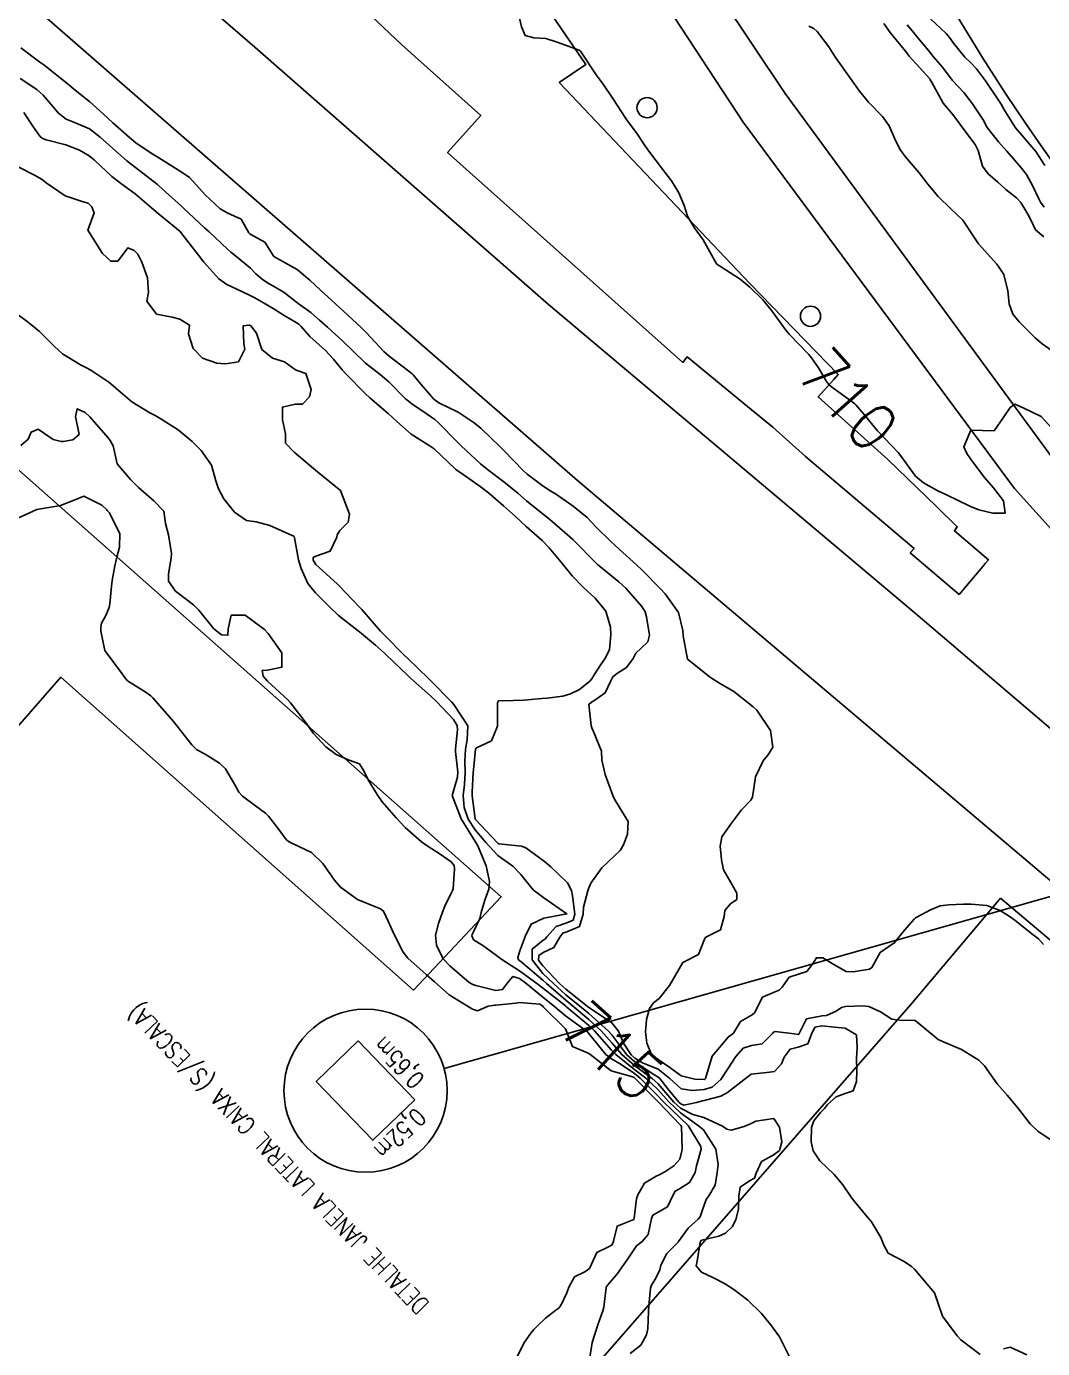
# Model space of a CAD drawing. Header units: metres. Extents: x 286371 to 293043, y 7462578 to 7466404.
# Drawn here: x 290096.1 to 290183.2, y 7463723.2 to 7463836.6 of the extents above; entities that cross this region are included whole.
import ezdxf
from ezdxf.enums import TextEntityAlignment as Align

# ---------------------------------------------------------------- set-up
doc = ezdxf.new("R2010")
doc.units = ezdxf.units.M
doc.header["$MEASUREMENT"] = 0
doc.linetypes.add('CONTINUO', pattern=[0])
for name, color, linetype in [('Cemitério', 206, 'Continuous'), ('Cotas', 45, 'Continuous'), ('Curvas de Nivel 1m', 11, 'Continuous'), ('Curvas de Nivel 5m', 15, 'Continuous'), ('Edificações', 30, 'Continuous'), ('Linha Férrea', 20, 'Continuous'), ('Postes', 20, 'Continuous'), ('TEXTO', 45, 'Continuous'), ('Vias primárias', 230, 'Continuous')]:
    doc.layers.add(name, color=color, linetype=linetype)
doc.styles.add('ROMANS', font='romans', dxfattribs={"height": 0.2})
doc.styles.add('Style-STANDARD', font='STANDARD.shx')

msp = doc.modelspace()

# ---------------------------------------------------------------- linework, layer by layer
at = {"layer": 'Cemitério'}
msp.add_lwpolyline([(290179.61, 7463761.81), (290218.62, 7463728.93), (290218.92, 7463724.48), (290143.24, 7463641.83), (290119.58, 7463661.46), (290135.67, 7463680.68), (290120.31, 7463693.53), (290171.91, 7463752.69), (290179.61, 7463761.81)], close=True, dxfattribs=at)
at = {"layer": 'Curvas de Nivel 1m', "flags": 128}
for points, elevation in [([(290163.15, 7463836.58), (290163.59, 7463836.37), (290163.89, 7463836.13), (290164.87, 7463834.81), (290165.32, 7463834.11), (290165.55, 7463833.77), (290166.75, 7463832.09), (290167.51, 7463831.01), (290168.28, 7463830.06), (290169.48, 7463828.82), (290170.05, 7463828.04), (290170.51, 7463826.97), (290170.97, 7463826.02), (290171.42, 7463825.4), (290172.62, 7463824), (290173.38, 7463823.03), (290174.27, 7463821.97), (290175.35, 7463820.91), (290176.37, 7463819.94), (290177.31, 7463818.51), (290177.71, 7463817.92), (290179.28, 7463816.16), (290179.5, 7463815.89), (290179.88, 7463815.27), (290180.22, 7463813.88), (290180.34, 7463812.77), (290180.67, 7463811.87), (290181.2, 7463811.23), (290182.58, 7463809.84), (290183.18, 7463809.33), (290184.68, 7463808.29)], 709), ([(290169.6, 7463836.81), (290170.13, 7463836.04), (290171.56, 7463834.28), (290171.68, 7463834.13), (290171.78, 7463834.01), (290173.53, 7463832.05), (290173.56, 7463832.02), (290173.58, 7463831.98), (290173.7, 7463831.8), (290174.69, 7463829.97), (290175.48, 7463829.02), (290175.94, 7463828.42), (290176.28, 7463827.94), (290177.43, 7463826.44), (290177.69, 7463825.92), (290178.07, 7463824.57), (290178.55, 7463823.91), (290179.38, 7463823.2), (290180.07, 7463822.57), (290180.98, 7463821.87), (290181.36, 7463821.45), (290181.96, 7463820.47), (290182.26, 7463819.85), (290182.6, 7463819.11), (290183.31, 7463818.52)], 708), ([(290171.59, 7463836.69), (290171.9, 7463836.32), (290172.18, 7463836), (290172.81, 7463835.23), (290173.56, 7463834.31), (290173.71, 7463834.13), (290173.84, 7463833.98), (290174.63, 7463833.05), (290175.47, 7463831.96), (290175.52, 7463831.89), (290176.47, 7463830.9), (290177.19, 7463829.92), (290177.31, 7463829.74), (290177.49, 7463829.5), (290178.11, 7463828.54), (290178.47, 7463827.9), (290179.44, 7463826.66), (290180.16, 7463825.87), (290180.73, 7463825.19), (290181.4, 7463824.41), (290181.83, 7463823.85), (290182.38, 7463822.85), (290182.85, 7463821.83), (290183.03, 7463821.5), (290183.35, 7463821.06)], 707), ([(290173.6, 7463837.2), (290174.93, 7463835.95), (290175.24, 7463835.61), (290175.57, 7463835.13), (290176.55, 7463833.93), (290177.06, 7463833.44), (290177.54, 7463832.93), (290178.33, 7463831.9), (290179.5, 7463830.16), (290179.67, 7463829.88), (290179.9, 7463829.47), (290180.89, 7463827.86), (290181.44, 7463827.24), (290182.63, 7463825.84), (290183.41, 7463824.62)], 706), ([(290095.56, 7463834.71), (290097.2, 7463833.49), (290097.54, 7463833.26), (290097.68, 7463833.14), (290099.51, 7463831.68), (290100.24, 7463831.1), (290101.49, 7463830.09), (290102.64, 7463829.07), (290103.46, 7463828.3), (290104.88, 7463827.03), (290105.44, 7463826.58), (290106.75, 7463825.68), (290107.42, 7463825.28), (290107.87, 7463824.99), (290109.4, 7463824.02), (290110.05, 7463823.61), (290110.63, 7463822.95), (290111.37, 7463822.11), (290112.66, 7463820.91), (290113.34, 7463820.55), (290114.47, 7463820.02), (290115.13, 7463818.87), (290115.21, 7463818.76), (290115.31, 7463818.71), (290116.5, 7463818.05), (290117.28, 7463816.83), (290119.27, 7463815.71), (290120.37, 7463814.79), (290121.24, 7463813.98), (290122.58, 7463812.75), (290123.22, 7463812.17), (290124.78, 7463810.72), (290125.19, 7463810.3), (290126.71, 7463808.69), (290127.16, 7463808.29), (290128.73, 7463807.07), (290129.14, 7463806.77), (290129.24, 7463806.65), (290129.73, 7463806.04), (290130.97, 7463804.63), (290131.1, 7463804.51), (290131.43, 7463804.29), (290133.09, 7463803.49), (290134.47, 7463802.57), (290135.06, 7463802.07), (290136.65, 7463800.54), (290137.03, 7463800.16), (290138.62, 7463798.51), (290139, 7463798.17), (290140.26, 7463797.21), (290140.98, 7463796.74), (290141.44, 7463796.47), (290142.96, 7463795.43), (290144.14, 7463794.43), (290144.93, 7463793.61), (290146.15, 7463792.4), (290146.9, 7463791.74), (290148.42, 7463790.36), (290148.88, 7463789.92), (290150.43, 7463788.33), (290150.85, 7463787.89), (290151.98, 7463786.31), (290152.36, 7463784.74), (290152.39, 7463784.3), (290152.76, 7463782.29), (290154.74, 7463780.73), (290155.5, 7463780.25), (290156.72, 7463779.51), (290158.39, 7463778.21), (290158.69, 7463777.92), (290159.89, 7463776.19), (290160.07, 7463774.76), (290159.73, 7463774.19), (290159.25, 7463773.57), (290158.6, 7463772.2), (290158.33, 7463770.46), (290158.18, 7463770.21), (290157.4, 7463769.38), (290156.54, 7463768.23), (290155.7, 7463767.07), (290155.56, 7463766.25), (290155.66, 7463765.09), (290155.84, 7463764.24), (290156.47, 7463763.15), (290156.99, 7463762.23), (290156.98, 7463761.69), (290156.44, 7463761.31), (290155.95, 7463760.73), (290155.91, 7463760.24), (290155.59, 7463759.07), (290154.4, 7463758.47), (290154.27, 7463758.4), (290154.22, 7463758.27), (290153.69, 7463756.96), (290152.36, 7463756.29), (290151.2, 7463754.32), (290150.32, 7463753.19), (290149.84, 7463752.81), (290149.5, 7463752.35), (290149.25, 7463751.39), (290149.16, 7463750.35), (290149.27, 7463749.36), (290149.69, 7463748.34), (290150.24, 7463747.97), (290151.25, 7463747.29), (290152.22, 7463746.55), (290153.38, 7463746.29), (290154.21, 7463746.25), (290154.23, 7463746.25), (290154.25, 7463746.27), (290154.29, 7463746.34), (290154.87, 7463748.26), (290156.27, 7463749.92), (290156.46, 7463750.05), (290156.7, 7463750.23), (290157.3, 7463751.21), (290158.3, 7463751.78), (290158.52, 7463751.99), (290158.63, 7463752.2), (290159.2, 7463753.31), (290160.33, 7463753.79), (290160.61, 7463753.9), (290160.88, 7463754.17), (290161.49, 7463755.02), (290162.35, 7463755.3), (290162.99, 7463755.5), (290163.48, 7463756.13), (290163.81, 7463756.69), (290164.37, 7463756.69), (290165.3, 7463756.1), (290166.36, 7463755.52), (290166.96, 7463755.47), (290168.36, 7463755.72), (290168.57, 7463755.85), (290168.67, 7463756.05), (290169.29, 7463757.13), (290170.39, 7463757.9), (290170.47, 7463757.95), (290170.53, 7463758.02), (290171.36, 7463759.06), (290172.21, 7463760), (290172.32, 7463760.1), (290172.43, 7463760.17), (290173.61, 7463760.8), (290174.44, 7463761.14), (290175.16, 7463761.24), (290176.44, 7463761.27), (290177.08, 7463761.29), (290178.44, 7463761.17), (290179.58, 7463760.74), (290180.43, 7463760.21), (290180.87, 7463759.87), (290182.4, 7463758.66), (290182.86, 7463758.3), (290183.29, 7463757.83)], 711), ([(290095.52, 7463832.08), (290096.94, 7463831.15), (290097.5, 7463830.65), (290098.79, 7463829.12), (290099.47, 7463828.61), (290100.31, 7463828.25), (290101.45, 7463827.78), (290102.39, 7463827.07), (290103.43, 7463826.11), (290104.67, 7463825.04), (290105.41, 7463824.45), (290107.3, 7463823), (290107.38, 7463822.92), (290107.98, 7463822.38), (290109.36, 7463821.13), (290109.53, 7463820.96), (290111.32, 7463819.29), (290111.72, 7463818.93), (290113.29, 7463817.45), (290113.59, 7463817.2), (290113.99, 7463816.89), (290115.27, 7463815.83), (290115.74, 7463815.35), (290116.29, 7463814.85), (290116.88, 7463814.47), (290117.25, 7463814.27), (290118.15, 7463813.74), (290119.23, 7463812.9), (290119.35, 7463812.8), (290120.44, 7463812.02), (290121.2, 7463811.38), (290121.87, 7463810.76), (290123.18, 7463809.58), (290124.04, 7463808.73), (290125.15, 7463807.67), (290126.39, 7463806.7), (290127.13, 7463806.09), (290128.55, 7463804.66), (290129.1, 7463804.2), (290130.35, 7463803.37), (290131.08, 7463802.85), (290131.34, 7463802.62), (290133.05, 7463800.88), (290133.34, 7463800.59), (290135.01, 7463799.04), (290135.6, 7463798.56), (290136.99, 7463797.49), (290138.19, 7463796.52), (290138.96, 7463795.86), (290140.68, 7463794.48), (290140.94, 7463794.26), (290142.23, 7463793.15), (290142.92, 7463792.55), (290143.03, 7463792.44), (290144.89, 7463790.56), (290145.05, 7463790.41), (290146.86, 7463788.93), (290147.46, 7463788.38), (290148.83, 7463786.82), (290149.12, 7463786.35), (290149.24, 7463785.92), (290149.49, 7463784.34), (290149.34, 7463783.79), (290148.78, 7463783.23), (290148.33, 7463782.8), (290148.09, 7463782.36), (290147.53, 7463781.59), (290146.74, 7463781.08), (290146.35, 7463780.78), (290146.15, 7463780.39), (290145.7, 7463779.42), (290144.71, 7463778.71), (290144.51, 7463778.61), (290144.28, 7463778.42), (290144.48, 7463776.62), (290144.54, 7463776.42), (290144.67, 7463776.15), (290145.37, 7463774.4), (290145.41, 7463773.62), (290145.69, 7463772.4), (290146.35, 7463770.61), (290146.44, 7463770.39), (290146.57, 7463770.16), (290147.66, 7463768.37), (290147.6, 7463767.3), (290147.26, 7463766.37), (290146.99, 7463765.89), (290146.5, 7463765.44), (290145.42, 7463764.41), (290144.46, 7463763.08), (290144.27, 7463762.61), (290144.22, 7463762.43), (290143.84, 7463761.03), (290143.8, 7463760.43), (290143.48, 7463759.37), (290142.4, 7463758.92), (290142.05, 7463758.81), (290141.8, 7463758.46), (290141.3, 7463757.56), (290140.37, 7463757.13), (290139.99, 7463756.87), (290139.98, 7463756.49), (290140.36, 7463755.99), (290141.81, 7463754.46), (290142.33, 7463753.99), (290144.29, 7463752.42), (290144.35, 7463752.38), (290146.28, 7463751.1), (290146.85, 7463750.39), (290147.28, 7463749.35), (290147.92, 7463748.37), (290148.24, 7463748.07), (290148.9, 7463747.69), (290150.23, 7463747.14), (290151.23, 7463746.32), (290152.2, 7463745.46), (290153.19, 7463745.3), (290154.2, 7463745.39), (290154.88, 7463745.59), (290155.61, 7463746.25), (290156.23, 7463747.16), (290156.9, 7463748.22), (290157.54, 7463748.93), (290158.26, 7463749.15), (290159.16, 7463749.3), (290160.05, 7463750.18), (290160.14, 7463750.31), (290160.28, 7463750.37), (290161.92, 7463750.15), (290162.27, 7463750.11), (290162.3, 7463750.12), (290162.31, 7463750.14), (290162.97, 7463751.46), (290164.3, 7463751.72), (290164.67, 7463751.73), (290165.52, 7463752.1), (290165.98, 7463752.42), (290166.31, 7463752.5), (290167.8, 7463752.56), (290168.3, 7463752.5), (290169.31, 7463752.04), (290170.28, 7463751.41), (290170.95, 7463751.35), (290172.28, 7463751.32), (290173.91, 7463749.97), (290174.26, 7463749.67), (290174.76, 7463749.45), (290176.25, 7463748.83), (290177.75, 7463747.91), (290178.23, 7463747.41), (290179.31, 7463745.89), (290180.19, 7463744.9), (290181.06, 7463743.86), (290182.15, 7463742.45), (290182.8, 7463741.83), (290184.13, 7463740.93)], 712), ([(290095.82, 7463829.17), (290096.61, 7463828), (290097.2, 7463827.15), (290097.44, 7463826.95), (290097.74, 7463826.84), (290099.43, 7463826.4), (290100.59, 7463825.94), (290101.42, 7463825.45), (290101.88, 7463825.08), (290103.39, 7463823.7), (290104.24, 7463823.04), (290105.37, 7463822.19), (290106.77, 7463821), (290107.35, 7463820.51), (290109.23, 7463818.97), (290109.31, 7463818.88), (290110.8, 7463816.94), (290111.27, 7463816.33), (290112.55, 7463814.92), (290113.25, 7463814.42), (290114.1, 7463814.03), (290115.23, 7463813.48), (290115.63, 7463813.27), (290116.39, 7463812.86), (290117.22, 7463812.37), (290118.15, 7463811.77), (290119.2, 7463811.17), (290119.42, 7463811.03), (290119.63, 7463810.81), (290120.35, 7463809.96), (290121.17, 7463809.24), (290121.71, 7463808.77), (290122.4, 7463808.01), (290123.14, 7463807.12), (290123.48, 7463806.74), (290125.11, 7463805.08), (290125.52, 7463804.71), (290127.08, 7463803.37), (290127.83, 7463802.67), (290129.06, 7463801.59), (290130.6, 7463800.63), (290131.04, 7463800.33), (290132.85, 7463798.6), (290133, 7463798.48), (290133.32, 7463798.27), (290134.98, 7463797.1), (290135.69, 7463796.55), (290136.96, 7463795.45), (290137.99, 7463794.52), (290138.93, 7463793.67), (290140.29, 7463792.48), (290140.9, 7463791.85), (290142.04, 7463790.46), (290142.87, 7463789.44), (290143.83, 7463788.43), (290144.84, 7463787.52), (290145.76, 7463786.4), (290146.16, 7463785.04), (290146.18, 7463784.39), (290146.06, 7463783.11), (290145.73, 7463782.4), (290145.31, 7463781.85), (290144.74, 7463780.96), (290144.54, 7463780.61), (290144.39, 7463780.42), (290143.48, 7463779.68), (290142.72, 7463779.31), (290142.05, 7463779.12), (290140.71, 7463778.95), (290140.27, 7463778.92), (290138.71, 7463778.77), (290136.89, 7463778.73), (290136.71, 7463778.75), (290136.54, 7463778.71), (290136.46, 7463778.55), (290136.47, 7463776.75), (290136.47, 7463776.55), (290135.93, 7463775.28), (290134.65, 7463774.7), (290134.59, 7463774.63), (290134.58, 7463774.58), (290134.39, 7463772.81), (290134.38, 7463772.58), (290134.28, 7463770.89), (290134.28, 7463770.58), (290134.54, 7463768.59), (290134.54, 7463768.57), (290136.47, 7463766.55), (290136.51, 7463766.5), (290136.58, 7463766.47), (290138.51, 7463766.27), (290138.9, 7463766.12), (290140.49, 7463764.94), (290141.04, 7463764.48), (290142.46, 7463763.1), (290142.81, 7463762.45), (290142.88, 7463762.01), (290143.08, 7463760.44), (290142.95, 7463759.91), (290142.41, 7463759.68), (290141.49, 7463759.38), (290140.69, 7463758.48), (290140.57, 7463758.3), (290140.39, 7463758.19), (290139.44, 7463757.43), (290139.44, 7463756.5), (290140.35, 7463755.35), (290141.25, 7463754.47), (290142.32, 7463753.52), (290143.65, 7463752.43), (290144.3, 7463751.9), (290145.99, 7463750.4), (290146.27, 7463750.08), (290147.55, 7463748.37), (290148.23, 7463747.75), (290149.9, 7463746.65), (290150.22, 7463746.48), (290150.38, 7463746.33), (290151.08, 7463745.44), (290152.02, 7463744.31), (290152.18, 7463744.16), (290152.44, 7463744.04), (290153.53, 7463744.28), (290154.03, 7463744.43), (290154.19, 7463744.46), (290155.61, 7463744.83), (290156.19, 7463745.13), (290157.6, 7463746.22), (290158.21, 7463746.71), (290159.55, 7463746.85), (290160.22, 7463746.93), (290160.82, 7463747.58), (290161.05, 7463748.16), (290161.55, 7463748.85), (290162.25, 7463749.02), (290163.08, 7463749.31), (290163.39, 7463750.13), (290163.68, 7463750.73), (290164.28, 7463750.84), (290165.65, 7463750.72), (290166.28, 7463750.66), (290167.26, 7463750.07), (290167.32, 7463749), (290167.24, 7463748.07), (290167.28, 7463747), (290167.26, 7463746.07), (290166.98, 7463745.28), (290166.19, 7463745.01), (290165.51, 7463744.77), (290164.76, 7463744.11), (290164.51, 7463743.77), (290164.16, 7463743.42), (290163.58, 7463742.69), (290163.38, 7463742.13), (290163.35, 7463740.9), (290163.54, 7463740.12), (290164.1, 7463739.28), (290165.34, 7463738.1), (290166.07, 7463737.21), (290166.85, 7463736.07), (290168.03, 7463734.64), (290168.53, 7463734.05), (290169.35, 7463732.69), (290169.59, 7463732.03), (290169.98, 7463731.35), (290171.33, 7463730.65), (290171.97, 7463730.22), (290172.23, 7463729.99), (290173.93, 7463727.96), (290174.64, 7463725.95), (290175.88, 7463724.26), (290176.19, 7463723.93), (290177.85, 7463722.67)], 713), ([(290095.4, 7463824.49), (290096.74, 7463823.81), (290097.39, 7463823.42), (290097.75, 7463823.14), (290099.37, 7463822.02), (290100.93, 7463821.52), (290101.36, 7463821.41), (290101.67, 7463821.08), (290101.86, 7463820.56), (290101.32, 7463819.08), (290102.58, 7463817.07), (290103.28, 7463816.42), (290103.89, 7463816.44), (290104.36, 7463817.04), (290104.75, 7463817.58), (290105.29, 7463817.35), (290105.6, 7463817.02), (290105.96, 7463816.33), (290106.43, 7463815.01), (290106.51, 7463813.73), (290106.39, 7463813.01), (290107.21, 7463811.89), (290108.56, 7463811.61), (290109.2, 7463811.45), (290110.04, 7463810.95), (290109.95, 7463810.19), (290110.34, 7463808.95), (290111.15, 7463808.12), (290112.38, 7463807.68), (290113.14, 7463807.61), (290114.24, 7463807.79), (290114.78, 7463808.88), (290114.71, 7463809.34), (290114.64, 7463810.88), (290115.13, 7463810.94), (290115.19, 7463810.93), (290115.31, 7463810.87), (290115.8, 7463810.25), (290116.25, 7463808.86), (290117.15, 7463808.12), (290118.19, 7463807.79), (290119.14, 7463807.12), (290119.35, 7463807.03), (290120.03, 7463806.8), (290120.48, 7463805.42), (290120.34, 7463804.8), (290119.74, 7463804.16), (290119.09, 7463804.16), (290118.01, 7463803.91), (290118.03, 7463802.83), (290118.26, 7463801.63), (290118.27, 7463800.83), (290119.03, 7463800.06), (290120.49, 7463798.79), (290121.01, 7463798.36), (290122.98, 7463796.75), (290123.77, 7463794.74), (290123.64, 7463794.04), (290122.93, 7463793.33), (290122.71, 7463792.97), (290122.68, 7463792.76), (290122.11, 7463791.55), (290120.89, 7463791.14), (290120.66, 7463791.02), (290120.66, 7463790.79), (290120.88, 7463790.4), (290122.71, 7463788.76), (290122.85, 7463788.61), (290124.66, 7463786.73), (290124.82, 7463786.55), (290126.43, 7463784.7), (290126.79, 7463784.32), (290128.43, 7463782.67), (290128.76, 7463782.35), (290130.54, 7463780.64), (290130.73, 7463780.45), (290132.53, 7463778.61), (290132.7, 7463778.42), (290133.91, 7463776.59), (290133.87, 7463775.37), (290133.71, 7463774.59), (290133.66, 7463773.55), (290133.69, 7463772.59), (290133.63, 7463771.56), (290133.51, 7463770.59), (290133.59, 7463769.56), (290133.95, 7463768.58), (290134.54, 7463767.67), (290135.45, 7463766.56), (290136.5, 7463765.47), (290137.76, 7463764.53), (290138.47, 7463763.84), (290139.52, 7463762.5), (290140.44, 7463761.82), (290142.42, 7463760.45), (290140.74, 7463760.15), (290140.42, 7463760.07), (290139.34, 7463759.57), (290138.82, 7463758.51), (290138.71, 7463758.19), (290138.38, 7463757.27), (290138.19, 7463756.7), (290138.27, 7463756.52), (290138.36, 7463756.44), (290138.66, 7463756.21), (290140.34, 7463754.76), (290140.65, 7463754.48), (290142.31, 7463753.04), (290143.03, 7463752.44), (290144.29, 7463751.39), (290145.36, 7463750.41), (290146.26, 7463749.38), (290147.12, 7463748.38), (290148.23, 7463747.43), (290149.72, 7463746.34), (290150.21, 7463745.9), (290151.59, 7463744.31), (290152.17, 7463743.78), (290153.21, 7463743.24), (290154.16, 7463743), (290155.75, 7463742.25), (290156.14, 7463741.99), (290156.49, 7463741.89), (290157.61, 7463742.22), (290158.15, 7463742.45), (290158.62, 7463742.68), (290160.15, 7463742.9), (290160.64, 7463742.17), (290160.84, 7463740.89), (290160.65, 7463740.17), (290160.11, 7463739.77), (290159.09, 7463739.21), (290158.65, 7463738.21), (290158.51, 7463737.78), (290158.07, 7463737.55), (290157.28, 7463737.02), (290157.15, 7463736.23), (290157.14, 7463735.13), (290156.91, 7463734.23), (290156.62, 7463733.63), (290156.01, 7463733.08), (290155.45, 7463732.81), (290154, 7463732.46), (290153.88, 7463732.39), (290153.83, 7463732.28), (290153.59, 7463730.66), (290153.49, 7463730.28), (290153.96, 7463729.72), (290154.98, 7463729.23), (290155.94, 7463728.76), (290156.73, 7463728.23), (290157.92, 7463727.31), (290159.07, 7463726.2), (290159.89, 7463725.23), (290160.64, 7463724.17), (290161.49, 7463722.52)], 714), ([(290095.57, 7463800.63), (290096.21, 7463801.16), (290096.45, 7463801.75), (290097.06, 7463802.02), (290098.34, 7463801.12), (290099.04, 7463800.96), (290099.19, 7463800.96), (290100.02, 7463801.1), (290100.58, 7463801.57), (290100.26, 7463803.1), (290100.41, 7463803.77), (290101.08, 7463803.45), (290101.48, 7463803.08), (290103.05, 7463801.28), (290103.24, 7463801.05), (290103.5, 7463800.58), (290103.84, 7463799.04), (290104.99, 7463797.69), (290105.67, 7463797.01), (290106.97, 7463795.86), (290107.83, 7463794.98), (290107.98, 7463793.94), (290108.25, 7463792.97), (290108.5, 7463791.37), (290108.47, 7463790.97), (290108.24, 7463789.61), (290108.25, 7463788.97), (290108.85, 7463788.14), (290110.38, 7463786.94), (290110.83, 7463786.51), (290112.13, 7463784.91), (290112.79, 7463784.39), (290113.34, 7463784.34), (290113.37, 7463784.9), (290113.62, 7463786.08), (290114.81, 7463786.08), (290116.47, 7463784.85), (290116.79, 7463784.51), (290117.97, 7463782.83), (290117.97, 7463781.6), (290116.74, 7463781.36), (290116.27, 7463781.32), (290116.37, 7463780.85), (290116.73, 7463780.4), (290118.46, 7463778.82), (290118.7, 7463778.56), (290120.07, 7463776.79), (290120.66, 7463775.95), (290121.74, 7463774.77), (290122.63, 7463774.13), (290123.73, 7463773.64), (290124.62, 7463773.33), (290124.98, 7463772.72), (290125.36, 7463771.96), (290126.13, 7463770.7), (290126.57, 7463770.07), (290127.76, 7463768.68), (290128.54, 7463767.86), (290129.93, 7463766.64), (290130.52, 7463766.23), (290131.55, 7463765.57), (290132.49, 7463764.92), (290132.73, 7463764.6), (290132.76, 7463764.32), (290132.66, 7463762.6), (290132.61, 7463762.45), (290132.45, 7463762.17), (290131.93, 7463761.12), (290131.75, 7463760.61), (290131.4, 7463759.63), (290131.13, 7463758.62), (290131.24, 7463757.76), (290131.81, 7463756.61), (290132.36, 7463756), (290134.02, 7463754.58), (290134.33, 7463754.4), (290134.59, 7463754.31), (290136.32, 7463753.88), (290136.9, 7463753.96), (290137.32, 7463754.53), (290137.78, 7463755.09), (290138.34, 7463754.91), (290138.9, 7463754.51), (290140.32, 7463753.35), (290141.37, 7463752.47), (290142.29, 7463751.72), (290144.07, 7463750.43), (290144.18, 7463750.34), (290144.27, 7463750.23), (290145.76, 7463748.4), (290146.24, 7463748.01), (290147.08, 7463747.53), (290148.22, 7463746.75), (290148.7, 7463746.36), (290150.19, 7463744.87), (290150.7, 7463744.33), (290152.16, 7463742.92), (290152.8, 7463742.29), (290153.9, 7463740.5), (290153.94, 7463740.28), (290153.54, 7463738.83), (290153.4, 7463738.28), (290152.94, 7463737.42), (290152.06, 7463736.86), (290151.7, 7463736.67), (290151.5, 7463736.31), (290151.04, 7463735.32), (290150.03, 7463734.76), (290149.77, 7463734.6), (290149.68, 7463734.34), (290149.39, 7463732.96), (290148.88, 7463732.35), (290148.38, 7463731.97), (290147.98, 7463731.39), (290147.57, 7463730.77), (290147.29, 7463730.37), (290146.74, 7463729.6), (290145.94, 7463728.66), (290145.82, 7463728.51), (290145.77, 7463728.4), (290145.58, 7463726.73), (290145.48, 7463726.4), (290145.07, 7463725.22), (290144.82, 7463724.41), (290144.57, 7463723.7), (290144.37, 7463722.42)], 716), ([(290094.94, 7463794.21), (290096.95, 7463795.14), (290098.66, 7463795.42), (290098.96, 7463795.48), (290100.14, 7463795.92), (290100.97, 7463796.26), (290102.53, 7463795.49), (290102.95, 7463795.09), (290102.99, 7463795.05), (290103.17, 7463794.83), (290104.06, 7463793.04), (290104.04, 7463791.91), (290103.81, 7463791.04), (290103.63, 7463790.29), (290103.42, 7463789.05), (290103.35, 7463788.55), (290103.2, 7463787.05), (290103.16, 7463786.72), (290102.82, 7463785.98), (290102.48, 7463785.39), (290102.42, 7463785.06), (290102.44, 7463784.7), (290102.77, 7463783.05), (290104.27, 7463781.03), (290104.45, 7463780.75), (290104.73, 7463780.44), (290106.23, 7463779.48), (290106.71, 7463779.15), (290106.88, 7463778.99), (290108.67, 7463776.96), (290110.23, 7463774.94), (290110.64, 7463774.54), (290111.46, 7463774.1), (290112.62, 7463773.39), (290113.14, 7463772.9), (290113.9, 7463771.58), (290114.28, 7463770.88), (290114.58, 7463770.55), (290115.7, 7463769.72), (290116.56, 7463769.1), (290116.81, 7463768.84), (290117.69, 7463767.68), (290118.34, 7463766.82), (290118.52, 7463766.65), (290118.81, 7463766.52), (290120.51, 7463765.72), (290121.48, 7463764.77), (290122.47, 7463763.34), (290122.99, 7463762.75), (290124.45, 7463761.69), (290126.13, 7463761), (290126.43, 7463760.88), (290126.69, 7463760.69), (290126.9, 7463760.2), (290127.59, 7463758.68), (290128.37, 7463757.16), (290128.76, 7463756.66), (290130.34, 7463755.26), (290131.05, 7463754.62), (290132.32, 7463753.52), (290133.79, 7463752.58), (290134.3, 7463752.29), (290134.73, 7463752.13), (290135.67, 7463752.55), (290136.22, 7463752.63), (290136.31, 7463752.63), (290138.03, 7463752.79), (290138.31, 7463752.84), (290140.08, 7463752.72), (290140.31, 7463752.56), (290140.39, 7463752.48), (290142.28, 7463750.59), (290142.36, 7463750.45), (290142.89, 7463749.08), (290144.25, 7463748.52), (290144.39, 7463748.42), (290146.22, 7463747), (290148.14, 7463746.44), (290148.21, 7463746.4), (290148.25, 7463746.36), (290150.18, 7463744.38), (290150.23, 7463744.33), (290152.14, 7463742.35), (290152.19, 7463742.3), (290152.24, 7463742.21), (290152.3, 7463740.3), (290152.28, 7463740.13), (290152.1, 7463739.42), (290151.58, 7463738.83), (290150.8, 7463738.32), (290150.33, 7463738.08), (290150.08, 7463737.97), (290149.06, 7463737.36), (290148.49, 7463736.36), (290148.39, 7463736.02), (290148.17, 7463734.36), (290148.14, 7463734.24), (290148.02, 7463734.18), (290146.72, 7463733.68), (290146.41, 7463732.39), (290146.3, 7463732.08), (290145.99, 7463731.89), (290144.97, 7463731.42), (290144.52, 7463730.42), (290144.35, 7463730.03), (290143.95, 7463729.76), (290143.05, 7463729.33), (290142.59, 7463728.44), (290142.42, 7463727.95), (290141.91, 7463726.93), (290141.72, 7463726.65), (290141.47, 7463726.46), (290140.59, 7463725.77), (290139.88, 7463725.13), (290139.57, 7463724.8), (290139.33, 7463724.49), (290138.71, 7463723.65), (290138.17, 7463722.51)], 717), ([(290179.85, 7463723.14), (290180.43, 7463723.29), (290181.85, 7463722.64)], 713)]:
    msp.add_lwpolyline(points, dxfattribs=dict(at, elevation=elevation))
at = {"layer": 'Curvas de Nivel 5m', "flags": 128}
for points, elevation in [([(290138.36, 7463837.27), (290138.51, 7463836.52), (290138.83, 7463835.77), (290139.57, 7463835.59), (290140.61, 7463835.52), (290141.57, 7463835.21), (290143.46, 7463834.53), (290143.55, 7463834.46), (290143.58, 7463834.43), (290143.63, 7463834.36), (290144.93, 7463832.41), (290145.51, 7463831.61), (290146.35, 7463830.39), (290147.47, 7463828.66), (290147.67, 7463828.37), (290148.38, 7463827.43), (290149.09, 7463826.35), (290149.43, 7463825.87), (290150.62, 7463824.33), (290151.39, 7463823.32), (290152.01, 7463822.3), (290152.46, 7463821.2), (290152.75, 7463820.29), (290153.33, 7463819.3), (290154.11, 7463818.27), (290155.09, 7463816.45), (290155.21, 7463816.26), (290155.28, 7463816.18), (290155.49, 7463816.04), (290157.26, 7463814.88), (290158.1, 7463814.21), (290159.23, 7463813.11), (290159.98, 7463812.18), (290161.19, 7463810.51), (290161.49, 7463810.16), (290163.16, 7463808.41), (290163.4, 7463808.13), (290164, 7463807.27), (290164.69, 7463806.11), (290164.87, 7463805.86), (290165.12, 7463805.64), (290166.58, 7463804.6), (290167.1, 7463804.2), (290167.22, 7463804.07), (290168.02, 7463803.12), (290168.91, 7463802.05), (290169.06, 7463801.89), (290170.83, 7463800.02), (290171.03, 7463799.76), (290172.32, 7463797.99), (290173, 7463797.43), (290174.18, 7463796.77), (290174.98, 7463796.4), (290175.92, 7463795.94), (290176.97, 7463795.43), (290177.76, 7463795.11), (290178.96, 7463794.81), (290180.01, 7463794.82), (290179.85, 7463795.88), (290178.99, 7463796.98), (290178.21, 7463797.91), (290177.03, 7463799.47), (290176.72, 7463799.93), (290176.46, 7463800.51), (290177.06, 7463801.92), (290179.06, 7463801.89), (290179.88, 7463803.08), (290180.44, 7463803.87), (290180.82, 7463804.15), (290181.1, 7463804.05), (290181.55, 7463803.86), (290183.08, 7463803.1), (290184.26, 7463801.82)], 710), ([(290095.22, 7463811.92), (290096.22, 7463811.16), (290097.18, 7463810.4), (290098.47, 7463809.12), (290099.15, 7463808.49), (290100.68, 7463807.55), (290101.14, 7463807.32), (290101.57, 7463807.08), (290103.12, 7463806.05), (290104.3, 7463805.04), (290105.09, 7463804.37), (290106.65, 7463803.43), (290107.08, 7463803.19), (290107.43, 7463802.99), (290109.06, 7463801.96), (290110.28, 7463800.95), (290111.03, 7463800.2), (290111.92, 7463798.92), (290112.31, 7463797.6), (290112.53, 7463796.91), (290112.97, 7463796.05), (290113.9, 7463794.89), (290114.94, 7463794.19), (290115.75, 7463794.06), (290116.94, 7463793.76), (290118.85, 7463792.89), (290118.92, 7463792.86), (290119.02, 7463792.81), (290119.04, 7463792.69), (290119.38, 7463790.81), (290119.61, 7463790.07), (290120.2, 7463788.79), (290120.84, 7463787.98), (290122.04, 7463786.77), (290122.81, 7463786.04), (290124.51, 7463784.73), (290124.79, 7463784.51), (290125.98, 7463783.5), (290126.77, 7463782.81), (290126.89, 7463782.69), (290128.74, 7463780.91), (290129.01, 7463780.66), (290130.71, 7463779.15), (290131.25, 7463778.63), (290132.68, 7463777.11), (290133.01, 7463776.6), (290133.04, 7463776.23), (290132.85, 7463774.6), (290132.86, 7463774.38), (290133.05, 7463772.6), (290133.03, 7463772.18), (290132.58, 7463770.6), (290133.34, 7463768.59), (290134.53, 7463766.67), (290134.6, 7463766.57), (290134.74, 7463766.35), (290135.5, 7463764.56), (290135.78, 7463763.24), (290135.71, 7463762.56), (290135.38, 7463761.62), (290135.05, 7463760.56), (290134.93, 7463760.06), (290134.4, 7463758.91), (290134.28, 7463758.69), (290134.26, 7463758.58), (290134.39, 7463758.23), (290135.19, 7463757.75), (290136.37, 7463756.88), (290136.84, 7463756.54), (290138.35, 7463755.57), (290139.84, 7463754.49), (290140.33, 7463754.11), (290141.85, 7463752.92), (290142.31, 7463752.55), (290142.42, 7463752.45), (290144.28, 7463750.89), (290144.78, 7463750.42), (290146.25, 7463748.76), (290146.61, 7463748.39), (290148.23, 7463747.09), (290149.18, 7463746.35), (290150.2, 7463745.38), (290151.15, 7463744.32), (290152.17, 7463743.39), (290153.71, 7463742.28), (290154.14, 7463741.92), (290155.18, 7463740.26), (290155.4, 7463738.95), (290155.31, 7463738.26), (290155.13, 7463737.19), (290154.58, 7463736.27), (290154.37, 7463735.95), (290154.04, 7463735.06), (290153.84, 7463734.46), (290153.68, 7463734.28), (290152.8, 7463733.51), (290151.99, 7463732.36), (290151.97, 7463732.33), (290151.95, 7463732.31), (290150.97, 7463731.33), (290150.48, 7463730.33), (290150.37, 7463729.91), (290149.95, 7463729.07), (290149.66, 7463728.61), (290149.58, 7463728.34), (290149.43, 7463726.83), (290149.4, 7463726.34), (290149.34, 7463724.88), (290149.24, 7463724.34), (290148.74, 7463723.47), (290147.85, 7463722.75)], 715)]:
    msp.add_lwpolyline(points, dxfattribs=dict(at, elevation=elevation))
at = {"layer": 'Edificações'}
msp.add_lwpolyline([(290124.58, 7463838.43), (290128.24, 7463834.97), (290135.02, 7463828.92), (290132.18, 7463825.74), (290134.07, 7463824.05), (290152.36, 7463807.74), (290152.72, 7463808.22), (290157.91, 7463803.97), (290160.09, 7463802.19), (290162.89, 7463799.67), (290168.27, 7463795.1), (290172.19, 7463791.78), (290171.86, 7463791.4), (290176.05, 7463787.85), (290178.09, 7463790.25), (290178.3, 7463790.5), (290178.57, 7463790.82), (290175.65, 7463793.29), (290175.9, 7463793.65), (290174.12, 7463795.38), (290169.95, 7463799.42), (290163.96, 7463804.78), (290165.3, 7463806.28), (290165.69, 7463806.71), (290158.11, 7463814.51), (290141.75, 7463831.74), (290144.04, 7463833.3), (290138.43, 7463841.49)], dxfattribs=at)
msp.add_lwpolyline([(290055.72, 7463819.1), (290063.15, 7463827), (290136.78, 7463761.91), (290129.26, 7463753.91), (290098.99, 7463780.74), (290093.68, 7463774.69), (290083.19, 7463783.63), (290088.71, 7463789.86)], close=True, dxfattribs=at)
at = {"layer": 'Linha Férrea'}
for points in [[(290095.27, 7463992.08), (290101.76, 7463957.79), (290107.2, 7463937.74), (290117.66, 7463908.65), (290128.97, 7463883.58), (290144.49, 7463855.69), (290161.13, 7463830.8), (290184.09, 7463799.5), (290201, 7463781.18), (290219.62, 7463763.53), (290234.31, 7463751.68), (290247.38, 7463742.54), (290260.58, 7463733.07), (290306.04, 7463702.71), (290327.19, 7463688.81), (290347.08, 7463675.72), (290361.89, 7463665.97), (290370.68, 7463660.18), (290381.9, 7463652.79), (290383.2, 7463651.89), (290400.24, 7463640.08), (290426.96, 7463622.38), (290447.57, 7463608.66), (290489.8, 7463580.29)], [(290303.79, 7463699.31), (290258.26, 7463729.72), (290245.02, 7463739.22), (290231.86, 7463748.43), (290216.82, 7463760.47), (290197.74, 7463778.19), (290180.8, 7463796.93), (290157.54, 7463828.34), (290141.01, 7463853.57), (290125.33, 7463881.75), (290113.89, 7463907.12), (290103.32, 7463936.51), (290097.39, 7463956.78), (290090.86, 7463991.26)]]:
    msp.add_lwpolyline(points, dxfattribs=at)
at = {"layer": 'Postes'}
for centre in [(290149.29, 7463829.59), (290163.31, 7463811.7)]:
    msp.add_circle(centre, 0.866, dxfattribs=at)
at = {"layer": 'TEXTO', "linetype": 'CONTINUO'}
msp.add_polyline3d([(290203.35, 7463767.46, 0), (290131.87, 7463747.2, 0)], dxfattribs=at)
msp.add_polyline3d([(290129.37, 7463744.51, 0), (290124.5, 7463749.55, 0), (290120.91, 7463746.08, 0), (290125.77, 7463741.04, 0), (290129.37, 7463744.51, 0)], close=True, dxfattribs=at)
msp.add_circle((290125.14, 7463745.29), 7, dxfattribs=at)
at = {"layer": 'Vias primárias'}
for points in [[(290212.79, 7463947.61, 0.151206), (290224.18, 7463895.8, 0.044894), (290247.71, 7463863.69), (290326.21, 7463804.67), (290368.59, 7463772.75, -0.037444), (290374.69, 7463767.39, -0.174476), (290377.38, 7463761.55, -0.121842), (290376.1, 7463753.51, -0.213833), (290371.34, 7463749.08, -0.092205), (290363.66, 7463747.97, 0.076243), (290353.1, 7463746.78, 0.029912), (290337.02, 7463741.38, 0.090247), (290321.94, 7463731.84, -0.022068), (290317.94, 7463728.47, -0.388369), (290299.07, 7463730.08), (290239.48, 7463783.81), (290230.54, 7463791.76, 0.003481), (290213.31, 7463806.9, -0.060189), (290197.85, 7463823.94, -0.026306), (290173.46, 7463862.48, -0.0683), (290162.85, 7463889.42, -0.093164), (290161.1, 7463922.47, -0.150899)], [(290461.57, 7463634.12), (290442.85, 7463664.25), (290416.78, 7463705.89), (290401.63, 7463730.06, 0.183), (290381.9, 7463738.77, 0.111692), (290351.17, 7463738.28, 0.169972), (290329.07, 7463727.16, -0.060902), (290320.6, 7463720.45, -0.249658), (290295.78, 7463720.54, -0.07622), (290280.82, 7463733.14), (290228.45, 7463779.63), (290212.1, 7463793.97, -0.160399), (290154.21, 7463892.26), (290152.68, 7463908.58, 0.198143), (290146.12, 7463921.06, 0.252984), (290125.88, 7463922.89, 0.252984)]]:
    msp.add_lwpolyline(points, format="xyb", dxfattribs=at)
msp.add_lwpolyline([(290071.99, 7463872.74), (290096.8, 7463851.06), (290115.63, 7463834.77), (290140.84, 7463812.71), (290172.1, 7463786.38), (290218.33, 7463747.02), (290241.62, 7463727.06), (290282.42, 7463692.83), (290298.4, 7463679.8), (290308.82, 7463671.91), (290336.17, 7463648.12), (290354.7, 7463631.87), (290381.98, 7463608.78), (290440.92, 7463557.33), (290521.2, 7463487.42)], dxfattribs=at)
msp.add_lwpolyline([(290221.95, 7463731.11), (290143.32, 7463797.62), (290069.81, 7463861.64), (290065.29, 7463865.48, 0.408681), (290057.33, 7463864.91), (290038.44, 7463847.2), (290010.8, 7463820), (289972.2, 7463785.98, 0.003135), (289968.44, 7463782.06, 0.423106), (289968.73, 7463775.24), (289969.82, 7463774.27), (290029.76, 7463720.73), (290103.9, 7463656.44), (290125.78, 7463637.63, 0.43994), (290146.69, 7463638.36), (290195.33, 7463691.24, -0.070293), (290203.44, 7463697.9), (290208.08, 7463703.1), (290217.68, 7463713.66, 0.090579), (290219.79, 7463717.05, 0.047881), (290222.08, 7463723.13, 0.259533)], format="xyb", close=True, dxfattribs=at)

# ---------------------------------------------------------------- texts
at = {"layer": 'Cotas', "style": 'Style-STANDARD'}
for s, rotation, p in [('710', 311.9296, (290166.54, 7463804.55, 710)), ('715', 317.8615, (290146.33, 7463748.69, 715))]:
    msp.add_text(s, height=4, rotation=rotation, dxfattribs=at).set_placement(p, align=Align.MIDDLE_CENTER)
at = {"layer": 'TEXTO', "style": 'ROMANS', "width": 0.8}
for s, rotation, p in [('DETALHE JANELA LATERAL CAIXA (S/ESCALA)', 134, (290130.69, 7463727.02)), ('0,65m', 134, (290130.28, 7463746.35)), ('0,52m', 224, (290129.43, 7463743.9))]:
    msp.add_text(s, height=1.5, rotation=rotation, dxfattribs=at).set_placement(p)

doc.saveas('drawing.dxf')
